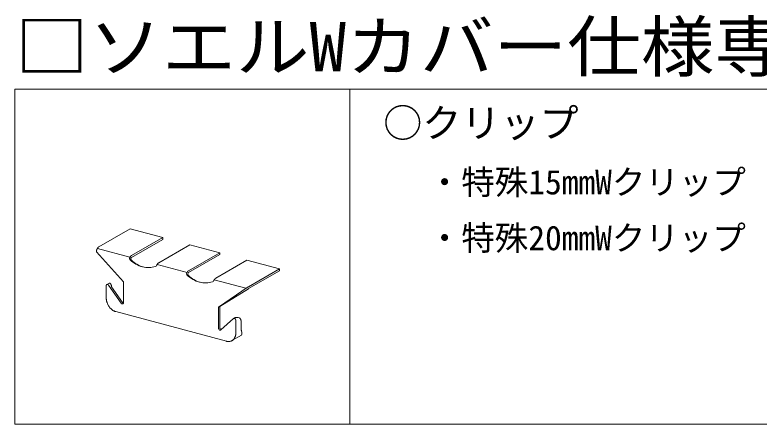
# Model space of a CAD drawing. Units: millimetres on the paper, enlarged 10 times. Extents: x -5334 to 1950, y -1347 to 20312.
# Drawn here: x -1437.5 to -1104.1, y 606.4 to 789.6 of the extents above; entities that cross this region are included whole.
import ezdxf
from ezdxf.enums import TextEntityAlignment as Align

# ---------------------------------------------------------------- set-up
doc = ezdxf.new("R2010")
doc.units = ezdxf.units.MM
doc.header["$LTSCALE"] = 10
for name, color, linetype, lineweight in [('0-6_文字', 7, 'Continuous', 18), ('0-A_クリップ', 7, 'Continuous', 18), ('F-3_野縁', 3, 'Continuous', 18)]:
    doc.layers.add(name, color=color, linetype=linetype, lineweight=lineweight)
doc.styles.add('ＭＳ ゴシック', font='')
doc.styles.get('ＭＳ ゴシック').set_extended_font_data('MS Gothic')

msp = doc.modelspace()

# ---------------------------------------------------------------- linework, layer by layer
at = {"layer": '0-A_クリップ'}
for p, q in [((-1399.93, 685.73), (-1385.87, 693.84)), ((-1371.27, 689.93), (-1385.87, 693.84)), ((-1371.27, 689.09), (-1385.21, 681.03)), ((-1388.83, 670.08), (-1401, 683.51)), ((-1400.55, 684.98), (-1385.95, 681.07)), ((-1373.04, 678.61), (-1359.1, 686.67)), ((-1345.71, 683.08), (-1359.1, 686.67)), ((-1359.66, 675.02), (-1345.71, 683.08)), ((-1345.71, 682.24), (-1359.66, 674.18)), ((-1345.71, 683.08), (-1345.71, 682.24)), ((-1373.79, 677.81), (-1360.39, 674.22)), ((-1347.49, 671.76), (-1333.54, 679.82)), ((-1318.93, 675.9), (-1333.54, 679.82)), ((-1318.93, 675.06), (-1332.88, 667.01)), ((-1348.22, 670.96), (-1334.06, 667.17)), ((-1396.56, 668.37), (-1396.56, 662.77)), ((-1395.33, 669.44), (-1396.31, 668.87)), ((-1395.52, 668.59), (-1389.87, 660.49)), ((-1394.16, 667.78), (-1389.31, 660.82)), ((-1388.83, 660.7), (-1388.83, 670.08)), ((-1346.23, 658.67), (-1332.97, 667.8)), ((-1345.67, 659), (-1332.9, 667)), ((-1346.23, 658.67), (-1345.67, 659)), ((-1346.23, 658.67), (-1346.23, 649.29)), ((-1345.67, 659), (-1345.67, 649.62)), ((-1392.3, 656.73), (-1342.76, 643.46)), ((-1339.55, 653.59), (-1345.19, 648.52)), ((-1338.81, 654.03), (-1339.49, 653.64)), ((-1338.51, 652.82), (-1338.51, 647.21)), ((-1336.14, 649.1), (-1336.14, 652.09)), ((-1336.02, 646.17), (-1340.24, 643.74))]:
    msp.add_line(p, q, dxfattribs=at)
for points in [[(-1385.21, 681.87), (-1371.27, 689.93), (-1371.27, 689.09)], [(-1332.88, 667.85), (-1318.93, 675.9), (-1318.93, 675.06)]]:
    msp.add_lwpolyline(points, dxfattribs=at)
for centre, radius, start, end in [((-1398.04, 683.34), 2.96, 173.6215, 176.7084), ((-1398.28, 683.35), 2.72, 176.7043, 179.9736), ((-1397.82, 683.32), 3.18, 170.6788, 173.6251), ((-1397.65, 683.29), 3.35, 167.8394, 170.6821), ((-1397.53, 683.26), 3.48, 165.07, 167.8424), ((-1397.45, 683.24), 3.56, 162.3399, 165.0728), ((-1397.43, 683.24), 3.58, 159.6194, 162.3426), ((-1397.47, 683.25), 3.54, 156.8795, 159.6222), ((-1397.56, 683.29), 3.45, 154.0902, 156.8823), ((-1397.69, 683.35), 3.3, 151.22, 154.0933), ((-1397.85, 683.44), 3.11, 148.2347, 151.2234), ((-1398.04, 683.56), 2.89, 145.0959, 148.2385), ((-1398.25, 683.7), 2.63, 141.7603, 145.1003), ((-1398.46, 683.87), 2.37, 138.1774, 141.7653), ((-1398.66, 684.05), 2.09, 134.2893, 138.1833), ((-1398.85, 684.24), 1.82, 130.0284, 134.296), ((-1399.02, 684.44), 1.57, 125.318, 130.036), ((-1399.15, 684.63), 1.34, 120.0736, 125.3261), ((-1385.25, 680.51), 0.884, 155.4412, 191.1), ((-1384.73, 680.88), 1.48, 201.4617, 222.9194), ((-1383.08, 679.44), 3.3, 151.22, 154.0933), ((-1383.25, 679.53), 3.11, 148.2347, 151.2234), ((-1383.44, 679.65), 2.89, 145.0959, 148.2385), ((-1383.65, 679.79), 2.63, 141.7603, 145.1003), ((-1383.86, 679.96), 2.37, 138.1774, 141.7653), ((-1384.06, 680.14), 2.09, 134.2893, 138.1833), ((-1384.68, 680.36), 0.884, 155.4412, 191.1), ((-1384.17, 680.73), 1.48, 201.4617, 222.9194), ((-1384.25, 680.33), 1.82, 130.0284, 134.296), ((-1382.52, 679.28), 3.3, 151.22, 154.0933), ((-1384.41, 680.53), 1.57, 125.318, 130.036), ((-1384.61, 680.13), 1.09, 134.2893, 138.1833), ((-1382.68, 679.38), 3.11, 151.22341, 151.22342), ((-1384.71, 680.23), 0.948, 130.0284, 134.296), ((-1384.55, 680.72), 1.34, 120.0736, 125.3261), ((-1384.8, 680.33), 0.816, 125.318, 130.036), ((-1384.87, 680.43), 0.695, 120.0736, 125.3261), ((-1376.79, 689.42), 13.14, 226.6005, 254.4583), ((-1376.23, 689.27), 13.14, 226.6005, 252.852), ((-1377.72, 687.76), 11.31, 256.7378, 286.5186), ((-1374.73, 677.72), 0.825, 285.7318, 329.9819), ((-1370.69, 676.07), 3.54, 156.8795, 159.6222), ((-1370.78, 676.11), 3.45, 154.0902, 156.8823), ((-1370.91, 676.17), 3.3, 151.22, 154.0933), ((-1371.08, 676.27), 3.11, 148.2347, 151.2234), ((-1371.27, 676.38), 2.89, 145.0959, 148.2385), ((-1371.47, 676.53), 2.63, 141.7603, 145.1003), ((-1371.69, 676.7), 2.37, 138.1774, 141.7653), ((-1371.89, 676.88), 2.09, 134.2893, 138.1833), ((-1372.08, 677.07), 1.82, 130.0284, 134.296), ((-1372.24, 677.27), 1.57, 125.318, 130.036), ((-1372.37, 677.46), 1.34, 120.0736, 125.3261), ((-1359.69, 673.66), 0.884, 155.4412, 191.1), ((-1359.18, 674.03), 1.48, 201.4617, 222.9194), ((-1357.52, 672.59), 3.3, 151.22, 154.0933), ((-1357.69, 672.68), 3.11, 148.2347, 151.2234), ((-1357.88, 672.8), 2.89, 145.0959, 148.2385), ((-1358.09, 672.94), 2.63, 141.7603, 145.1003), ((-1358.3, 673.11), 2.37, 138.1774, 141.7653), ((-1358.5, 673.29), 2.09, 134.2893, 138.1833), ((-1359.12, 673.51), 0.884, 155.4412, 191.1), ((-1358.69, 673.48), 1.82, 130.0284, 134.296), ((-1356.96, 672.44), 3.3, 151.22, 154.0933), ((-1359.06, 673.28), 1.09, 134.2893, 138.1833), ((-1358.85, 673.68), 1.57, 125.318, 130.036), ((-1357.12, 672.53), 3.11, 151.22341, 151.22342), ((-1359.15, 673.38), 0.948, 130.0284, 134.296), ((-1358.99, 673.87), 1.34, 120.0736, 125.3261), ((-1359.24, 673.48), 0.816, 125.318, 130.036), ((-1359.31, 673.58), 0.695, 120.0736, 125.3261), ((-1351.23, 682.57), 13.14, 226.6005, 254.4583), ((-1358.61, 673.88), 1.48, 201.4617, 222.9194), ((-1350.67, 682.42), 13.14, 226.6005, 252.852), ((-1349.17, 670.87), 0.825, 285.7318, 329.9819), ((-1345.14, 669.23), 3.54, 156.8795, 159.6222), ((-1345.22, 669.26), 3.45, 154.0902, 156.8823), ((-1345.35, 669.33), 3.3, 151.22, 154.0933), ((-1345.52, 669.42), 3.11, 148.2347, 151.2234), ((-1345.71, 669.54), 2.89, 145.0959, 148.2385), ((-1345.92, 669.68), 2.63, 141.7603, 145.1003), ((-1346.13, 669.85), 2.37, 138.1774, 141.7653), ((-1346.33, 670.03), 2.09, 134.2893, 138.1833), ((-1346.52, 670.22), 1.82, 130.0284, 134.296), ((-1346.68, 670.42), 1.57, 125.318, 130.036), ((-1346.82, 670.61), 1.34, 120.0736, 125.3261), ((-1395.83, 668.38), 0.73, 170.9453, 175.5871), ((-1395.78, 668.37), 0.78, 175.5847, 180.0233), ((-1395.73, 668.37), 0.829, 180.02081, 180.02082), ((-1395.88, 668.39), 0.679, 166.0779, 170.9475), ((-1395.93, 668.4), 0.63, 160.9611, 166.0797), ((-1395.97, 668.41), 0.584, 155.579, 160.9622), ((-1396.01, 668.43), 0.543, 149.9245, 155.5791), ((-1396.04, 668.45), 0.506, 144.002, 149.9234), ((-1396.06, 668.47), 0.476, 137.8307, 143.9994), ((-1396.08, 668.48), 0.453, 131.4464, 137.8265), ((-1396.09, 668.49), 0.436, 124.9019, 131.4408), ((-1396.1, 668.5), 0.427, 118.264, 124.8951), ((-1396.1, 668.5), 0.426, 111.6086, 118.2567), ((-1396.1, 668.5), 0.432, 105.0134, 111.6015), ((-1396.09, 668.48), 0.445, 98.5503, 105.0072), ((-1396.09, 668.46), 0.465, 92.2788, 98.5454), ((-1396.09, 668.44), 0.493, 86.2426, 92.2755), ((-1396.09, 668.4), 0.526, 80.4681, 86.2409), ((-1396.1, 668.36), 0.565, 74.9661, 80.4678), ((-1396.11, 668.32), 0.61, 69.7339, 74.9668), ((-1396.13, 668.28), 0.657, 64.7592, 69.7354), ((-1396.15, 668.23), 0.707, 60.0227, 64.7612), ((-1396.17, 668.19), 0.758, 55.5007, 60.025), ((-1396.2, 668.15), 0.808, 51.1672, 55.5032), ((-1396.23, 668.11), 0.855, 46.9953, 51.1698), ((-1396.26, 668.08), 0.899, 42.9577, 46.9978), ((-1396.29, 668.05), 0.936, 39.0278, 42.9602), ((-1396.31, 668.03), 0.965, 35.1792, 39.0302), ((-1396.33, 668.02), 0.987, 34.8867, 35.1816), ((-1395.18, 668.76), 0.696, 51.2905, 102.3798), ((-1395.54, 668.42), 1.18, 40.0241, 47.8281), ((-1395.69, 668.3), 1.37, 32.958, 40.0216), ((-1395.89, 668.17), 1.61, 26.6301, 32.9617), ((-1396.16, 668.04), 1.91, 20.979, 26.637), ((-1396.48, 667.91), 2.26, 15.9216, 20.9871), ((-1396.85, 667.81), 2.64, 11.3701, 15.9296), ((-1397.26, 667.72), 3.06, 7.2418, 11.3774), ((-1392.79, 668.22), 1.44, 184.2831, 197.5314), ((-1352.16, 680.92), 11.31, 256.7378, 286.5186), ((-1332.21, 666.69), 1.34, 120.0736, 125.3261), ((-1332.53, 666.41), 0.695, 120.0736, 122.0808), ((-1391.1, 662.78), 5.46, 179.9763, 180.0233), ((-1390.75, 662.78), 5.8, 180.0208, 184.2828), ((-1390.44, 662.8), 6.12, 184.2802, 188.3926), ((-1390.15, 662.84), 6.41, 188.3901, 192.3798), ((-1389.92, 662.89), 6.65, 192.3773, 196.271), ((-1389.74, 662.94), 6.83, 196.2686, 200.0921), ((-1389.63, 662.98), 6.95, 200.0898, 203.8687), ((-1389.58, 663.01), 7.01, 203.8664, 207.6259), ((-1389.06, 661.05), 0.987, 214.8867, 215.1815), ((-1389.08, 661.04), 0.965, 215.1792, 219.0302), ((-1389.1, 661.02), 0.936, 219.0278, 222.9602), ((-1389.13, 661), 0.899, 222.9578, 226.9978), ((-1389.16, 660.97), 0.855, 226.9953, 231.1697), ((-1389.19, 660.93), 0.808, 231.1672, 235.5032), ((-1389.22, 660.89), 0.758, 235.5007, 240.025), ((-1389.24, 660.84), 0.707, 240.0227, 244.7612), ((-1389.26, 660.8), 0.657, 244.7592, 249.7354), ((-1389.28, 660.75), 0.61, 249.7339, 254.9668), ((-1389.29, 660.71), 0.565, 254.9661, 260.4678), ((-1389.3, 660.67), 0.526, 260.4681, 266.2409), ((-1389.3, 660.64), 0.493, 266.2426, 272.2755), ((-1388.5, 661.38), 0.987, 214.8867, 215.1815), ((-1388.51, 661.37), 0.965, 215.1792, 219.0302), ((-1389.3, 660.61), 0.465, 272.2788, 278.5454), ((-1388.54, 661.35), 0.936, 219.0278, 222.9602), ((-1389.3, 660.59), 0.445, 278.5503, 285.0072), ((-1388.56, 661.33), 0.899, 222.9578, 226.9978), ((-1389.29, 660.58), 0.432, 285.0134, 291.6015), ((-1388.59, 661.29), 0.855, 226.9953, 231.1697), ((-1388.62, 661.26), 0.808, 231.1672, 235.5032), ((-1389.29, 660.57), 0.426, 291.6086, 298.2567), ((-1389.29, 660.58), 0.427, 298.264, 304.8951), ((-1388.65, 661.22), 0.758, 235.5007, 240.025), ((-1389.3, 660.58), 0.436, 304.9019, 311.4408), ((-1388.68, 661.17), 0.707, 240.0227, 244.7612), ((-1389.31, 660.6), 0.453, 311.4464, 317.8265), ((-1388.7, 661.13), 0.657, 244.7592, 249.7354), ((-1389.33, 660.61), 0.476, 317.8307, 323.9994), ((-1389.35, 660.63), 0.506, 324.002, 329.9234), ((-1388.71, 661.08), 0.61, 249.7339, 254.9668), ((-1389.38, 660.65), 0.543, 329.9244, 335.5791), ((-1389.42, 660.66), 0.584, 335.579, 340.9622), ((-1388.73, 661.04), 0.565, 254.9661, 256.0335), ((-1389.46, 660.68), 0.63, 340.9611, 346.0797), ((-1389.51, 660.69), 0.679, 346.0779, 350.9475), ((-1389.56, 660.7), 0.73, 350.9453, 355.5871), ((-1389.66, 660.7), 0.829, 0.02081, 0.02082), ((-1389.61, 660.7), 0.78, 355.5847, 0.0233), ((-1389.59, 663), 6.99, 207.6236, 211.3885), ((-1389.67, 662.95), 6.91, 211.3862, 215.1815), ((-1389.79, 662.87), 6.76, 215.1792, 219.0302), ((-1389.95, 662.74), 6.55, 219.0278, 222.9602), ((-1390.14, 662.56), 6.29, 222.9578, 226.9978), ((-1390.35, 662.34), 5.99, 226.9953, 231.1697), ((-1390.55, 662.08), 5.66, 231.1672, 235.5032), ((-1390.75, 661.79), 5.31, 235.5007, 240.025), ((-1390.93, 661.48), 4.95, 240.0227, 244.7612), ((-1391.08, 661.17), 4.6, 244.7592, 249.7354), ((-1391.19, 660.85), 4.27, 249.7339, 254.9668), ((-1391.27, 660.56), 3.96, 254.9661, 255.034), ((-1339.26, 653.26), 0.436, 124.9019, 131.4408), ((-1339.24, 653.25), 0.453, 131.4464, 131.9879), ((-1339.26, 653.27), 0.427, 118.264, 124.8951), ((-1339.26, 653.27), 0.426, 111.6086, 118.2567), ((-1339.26, 653.27), 0.432, 105.0134, 111.6015), ((-1339.26, 653.26), 0.445, 98.5503, 105.0072), ((-1339.25, 653.23), 0.465, 92.2788, 98.5454), ((-1339.25, 653.21), 0.493, 86.2426, 92.2755), ((-1339.25, 653.17), 0.526, 80.4681, 86.2409), ((-1339.26, 653.14), 0.565, 74.9661, 80.4678), ((-1339.27, 653.09), 0.61, 69.7339, 74.9668), ((-1339.29, 653.05), 0.657, 64.7592, 69.7354), ((-1339.31, 653), 0.707, 60.0227, 64.7612), ((-1339.34, 652.96), 0.758, 55.5007, 60.025), ((-1339.36, 652.92), 0.808, 51.1672, 55.5032), ((-1339.39, 652.88), 0.855, 46.9953, 51.1698), ((-1338.1, 650.02), 4.07, 75.625, 100.0439), ((-1339.42, 652.85), 0.899, 42.9577, 46.9978), ((-1339.45, 652.82), 0.936, 39.0278, 42.9602), ((-1337.33, 653.07), 0.926, 65.3222, 74.4969), ((-1337.35, 653.04), 0.96, 56.3325, 65.293), ((-1337.4, 652.97), 1.04, 47.8397, 56.3108), ((-1337.49, 652.87), 1.18, 40.0241, 47.8281), ((-1337.63, 652.75), 1.37, 32.958, 40.0216), ((-1337.84, 652.61), 1.61, 26.6301, 32.9617), ((-1339.47, 652.8), 0.965, 35.1792, 39.0302), ((-1339.49, 652.79), 0.987, 31.3862, 35.1816), ((-1339.5, 652.79), 0.999, 27.6236, 31.3885), ((-1339.5, 652.79), 1, 23.8664, 27.6259), ((-1339.5, 652.79), 0.993, 20.0898, 23.8687), ((-1339.48, 652.79), 0.976, 16.2686, 20.0921), ((-1339.45, 652.8), 0.95, 12.3773, 16.271), ((-1339.42, 652.81), 0.916, 8.3901, 12.3798), ((-1339.38, 652.81), 0.875, 4.2802, 8.3926), ((-1339.29, 652.82), 0.78, 0, 0.0233), ((-1339.33, 652.82), 0.829, 0.0208, 4.2828), ((-1338.1, 652.48), 1.91, 20.979, 26.637), ((-1338.43, 652.36), 2.26, 15.9216, 20.9871), ((-1338.8, 652.25), 2.64, 11.3701, 15.9296), ((-1339.2, 652.17), 3.06, 7.2418, 11.3774), ((-1339.64, 652.11), 3.49, 3.4628, 7.2482), ((-1340.07, 652.09), 3.93, 359.9688, 3.4684), ((-1340.49, 652.09), 4.35, 359.9712, 359.9736), ((-1345.45, 649.29), 0.78, 180, 180.0233), ((-1345.4, 649.29), 0.829, 180.0208, 184.2828), ((-1345.36, 649.29), 0.875, 184.2802, 188.3926), ((-1345.32, 649.3), 0.916, 188.3901, 192.3798), ((-1345.29, 649.31), 0.95, 192.3773, 196.271), ((-1345.26, 649.31), 0.976, 196.2686, 200.0921), ((-1345.24, 649.32), 0.993, 200.0898, 203.8687), ((-1345.24, 649.32), 1, 203.8664, 207.6259), ((-1345.24, 649.32), 0.999, 207.6236, 211.3885), ((-1345.25, 649.31), 0.987, 211.3862, 215.1815), ((-1345.27, 649.3), 0.965, 215.1792, 219.0302), ((-1345.29, 649.28), 0.936, 219.0278, 222.9602), ((-1345.32, 649.26), 0.899, 222.9578, 226.9978), ((-1345.35, 649.23), 0.855, 226.9953, 231.1697), ((-1345.38, 649.19), 0.808, 231.1672, 235.5032), ((-1345.4, 649.15), 0.758, 235.5007, 240.025), ((-1345.43, 649.1), 0.707, 240.0227, 244.7612), ((-1345.45, 649.06), 0.657, 244.7592, 249.7354), ((-1345.47, 649.01), 0.61, 249.7339, 254.9668), ((-1344.89, 649.62), 0.78, 180, 180.0233), ((-1344.84, 649.62), 0.829, 180.0208, 184.2828), ((-1344.79, 649.62), 0.875, 184.2802, 188.3926), ((-1344.75, 649.63), 0.916, 188.3901, 192.3798), ((-1344.72, 649.63), 0.95, 192.3773, 196.271), ((-1344.69, 649.64), 0.976, 196.2686, 200.0921), ((-1345.48, 648.97), 0.565, 254.9661, 260.4678), ((-1344.68, 649.65), 0.993, 200.0898, 203.8687), ((-1344.67, 649.65), 1, 203.8664, 207.6259), ((-1345.48, 648.93), 0.526, 260.4681, 266.2409), ((-1344.67, 649.65), 0.999, 207.6236, 211.3885), ((-1344.68, 649.64), 0.987, 211.3862, 215.1815), ((-1345.49, 648.9), 0.493, 266.2426, 272.2755), ((-1344.7, 649.63), 0.965, 215.1792, 219.0302), ((-1345.49, 648.87), 0.465, 272.2788, 278.5454), ((-1344.72, 649.61), 0.936, 219.0278, 222.9602), ((-1344.75, 649.59), 0.899, 222.9578, 226.9978), ((-1345.48, 648.85), 0.445, 278.5503, 285.0072), ((-1345.48, 648.84), 0.432, 285.0134, 291.6015), ((-1344.78, 649.55), 0.855, 226.9953, 231.1697), ((-1344.81, 649.52), 0.808, 231.1672, 235.5032), ((-1345.48, 648.83), 0.426, 291.6086, 298.2567), ((-1345.48, 648.84), 0.427, 298.264, 304.8951), ((-1344.84, 649.48), 0.758, 235.5007, 240.025), ((-1345.48, 648.84), 0.436, 304.9019, 311.4408), ((-1344.86, 649.43), 0.707, 240.0227, 244.7612), ((-1345.49, 648.86), 0.453, 311.4464, 311.9325), ((-1344.88, 649.39), 0.657, 244.7592, 249.7354), ((-1344.9, 649.34), 0.61, 249.7339, 254.9668), ((-1344.91, 649.3), 0.565, 254.9661, 260.4678), ((-1344.92, 649.26), 0.526, 260.4681, 266.2409), ((-1344.92, 649.23), 0.493, 266.2426, 266.4996), ((-1343.61, 647.19), 5.11, 350.9453, 355.5871), ((-1343.97, 647.22), 5.46, 355.5847, 0.0233), ((-1344.31, 647.22), 5.8, 0.0208, 0.023), ((-1331.79, 649.1), 4.35, 179.9712, 179.9736), ((-1332.21, 649.1), 3.93, 179.9688, 183.4684), ((-1332.65, 649.07), 3.49, 183.4628, 187.2482), ((-1333.08, 649.02), 3.06, 187.2418, 191.3774), ((-1333.49, 648.93), 2.64, 191.3701, 195.9296), ((-1333.86, 648.83), 2.26, 195.9216, 200.9871), ((-1338.84, 647.18), 2.99, 340.3108, 16.2742), ((-1341.66, 647.58), 4.27, 254.9659, 254.9668), ((-1341.74, 647.28), 3.96, 254.9661, 260.4678), ((-1341.75, 646.35), 3.02, 285.0134, 291.6015), ((-1341.73, 646.32), 2.98, 291.6086, 298.2567), ((-1341.74, 646.33), 2.99, 298.264, 304.8951), ((-1341.78, 646.38), 3.06, 304.9019, 311.4408), ((-1341.85, 646.46), 3.17, 311.4464, 317.8265), ((-1341.97, 646.57), 3.33, 317.8307, 323.9994), ((-1342.14, 646.7), 3.54, 324.002, 329.9234), ((-1342.36, 646.83), 3.8, 329.9244, 335.5791), ((-1342.63, 646.95), 4.09, 335.579, 340.9622), ((-1342.93, 647.05), 4.41, 340.9611, 346.0797), ((-1343.26, 647.13), 4.75, 346.0779, 350.9475), ((-1341.78, 647.01), 3.68, 260.4681, 266.2409), ((-1341.8, 646.78), 3.45, 266.2426, 272.2755), ((-1341.79, 646.59), 3.26, 272.2788, 278.5454), ((-1341.77, 646.44), 3.11, 278.5503, 285.0072)]:
    msp.add_arc(centre, radius, start, end, dxfattribs=at)
at = {"layer": 'F-3_野縁'}
for p, q in [((-1437.5, 756.37), (-1437.5, 606.37)), ((-1437.5, 756.37), (-20, 756.37)), ((-1437.5, 606.37), (-20, 606.37))]:
    msp.add_line(p, q, dxfattribs=at)
at = {"layer": 'F-3_野縁', "color": 4, "lineweight": 9}
msp.add_line((-1287.5, 756.37), (-1287.5, 606.37), dxfattribs=at)

# ---------------------------------------------------------------- texts
at = {"layer": '0-6_文字', "style": 'ＭＳ ゴシック', "width": 1.1}
msp.add_text('□ソエルWカバー仕様専用部材', height=21.99, dxfattribs=at).set_placement((-1437.5, 757.75), align=Align.BOTTOM_LEFT)
at = {"layer": '0-6_文字', "style": 'ＭＳ ゴシック'}
for s, height, p in [('○クリップ', 12.83, (-1272.5, 730.92)), ('・特殊15mmWクリップ', 11, (-1252.5, 705.92)), ('・特殊20mmWクリップ', 11, (-1252.5, 680.92))]:
    msp.add_text(s, height=height, dxfattribs=at).set_placement(p, align=Align.BOTTOM_LEFT)

doc.saveas('drawing.dxf')
